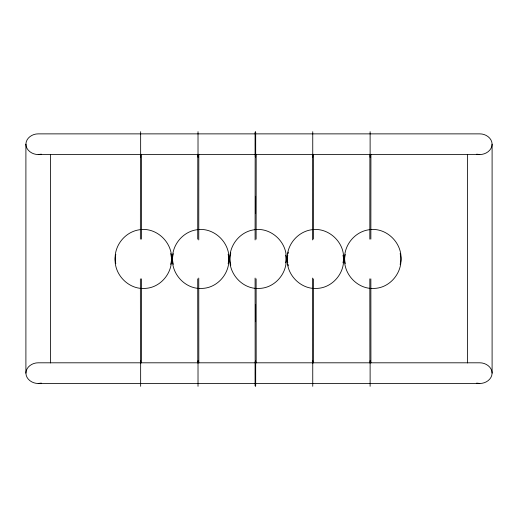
<?xml version="1.0" encoding="UTF-8"?>
<svg xmlns="http://www.w3.org/2000/svg" width="518" height="518" viewBox="0 0 518 518"><rect width="100%" height="100%" fill="white"/><g stroke="black" fill="none" stroke-linecap="round" stroke-linejoin="round"><path stroke-width="0.78" d="M140.365 239.128L140.423 154.273M141.388 239.128L141.446 154.273M197.727 239.128L197.792 154.273M198.757 239.938L198.815 154.273M255.096 239.938L255.154 157.504M255.627 213.267L255.639 196.296M256.119 239.128L256.183 154.273M312.464 239.938L312.522 154.273M313.487 239.128L313.545 154.273M369.833 239.128L369.891 154.273M370.856 239.128L370.914 154.273M170.681 264.407C175.816 245.739 157.964 226.288 138.869 229.856C123.569 232.362 112.199 248.342 115.805 263.597M228.153 263.643C232.841 245.169 214.976 226.366 196.238 229.856C180.627 232.388 169.289 248.912 173.303 264.348M285.625 262.885C289.834 244.606 272.008 226.437 253.6 229.856C237.671 232.414 226.405 249.475 230.795 265.099M342.994 262.885C347.202 244.606 329.37 226.437 310.968 229.856C295.959 232.336 284.609 247.785 287.781 262.846M400.149 264.407C405.283 245.739 387.432 226.288 368.337 229.856C353.036 232.362 341.666 248.342 345.273 263.597M25.9 144.198C26.036 137.943 32.362 133.793 38.196 133.871L479.804 133.871C485.638 133.793 491.964 137.943 492.1 144.198L492.1 373.135C491.964 379.396 485.638 383.547 479.804 383.462L38.196 383.462C32.362 383.547 26.036 379.396 25.9 373.135L25.9 144.198C26.036 150.453 32.362 154.604 38.196 154.526L479.804 154.526C485.638 154.604 491.964 150.453 492.1 144.198M25.9 373.135C26.036 366.88 32.362 362.73 38.196 362.807L479.804 362.807C485.638 362.73 491.964 366.88 492.1 373.135M115.805 254.403C111.538 271.833 127.298 289.918 145.131 288.396C162.069 287.691 175 269.897 170.681 253.593M173.303 253.652C168.557 271.264 184.343 289.963 202.499 288.396C219.095 287.697 232.103 270.461 228.153 254.357M230.795 252.901C225.602 270.694 241.369 290.002 259.861 288.396C276.133 287.691 289.167 271.024 285.625 255.115M287.781 255.154C284.019 272.397 299.708 289.873 317.23 288.396C333.501 287.691 346.536 271.024 342.994 255.115M288.034 253.652L288.293 252.149M345.273 254.403C341.006 271.833 356.766 289.918 374.598 288.396C391.537 287.691 404.467 269.897 400.149 253.593M38.196 154.526L41.375 154.176M38.196 383.462L41.375 383.113M476.625 154.176L479.804 154.526M476.625 383.113L479.804 383.462M288.034 264.348L288.293 265.851M370.856 278.872L370.914 362.917M369.833 278.872L369.891 362.917M313.487 278.872L313.545 362.917M312.464 278.062L312.522 362.917M256.119 278.872L256.177 362.917M255.627 304.733L255.639 321.704M255.096 278.062L255.154 360.496M198.757 278.062L198.815 362.917M197.727 278.872L197.785 362.917M141.388 278.872L141.446 362.917M140.365 278.872L140.423 362.917M467.508 154.364L467.508 362.969M370.117 131.689L370.117 157.271M370.117 360.729L370.117 386.311M312.749 131.689L312.749 157.271M312.749 360.729L312.749 386.311M255.685 132.122L255.685 156.831M255.685 361.169L255.685 385.878M255.38 131.689L255.38 132.122M255.38 143.156L255.38 145.804M255.38 156.831L255.38 157.271M255.38 360.729L255.38 361.169M255.38 372.196L255.38 374.844M255.38 385.878L255.38 386.311M255.083 132.122L255.083 156.831M255.083 361.169L255.083 385.878M198.018 131.689L198.018 157.271M198.018 360.729L198.018 386.311M140.65 131.689L140.65 157.271M140.65 360.729L140.65 386.311M50.492 154.364L50.492 362.969"/></g></svg>
